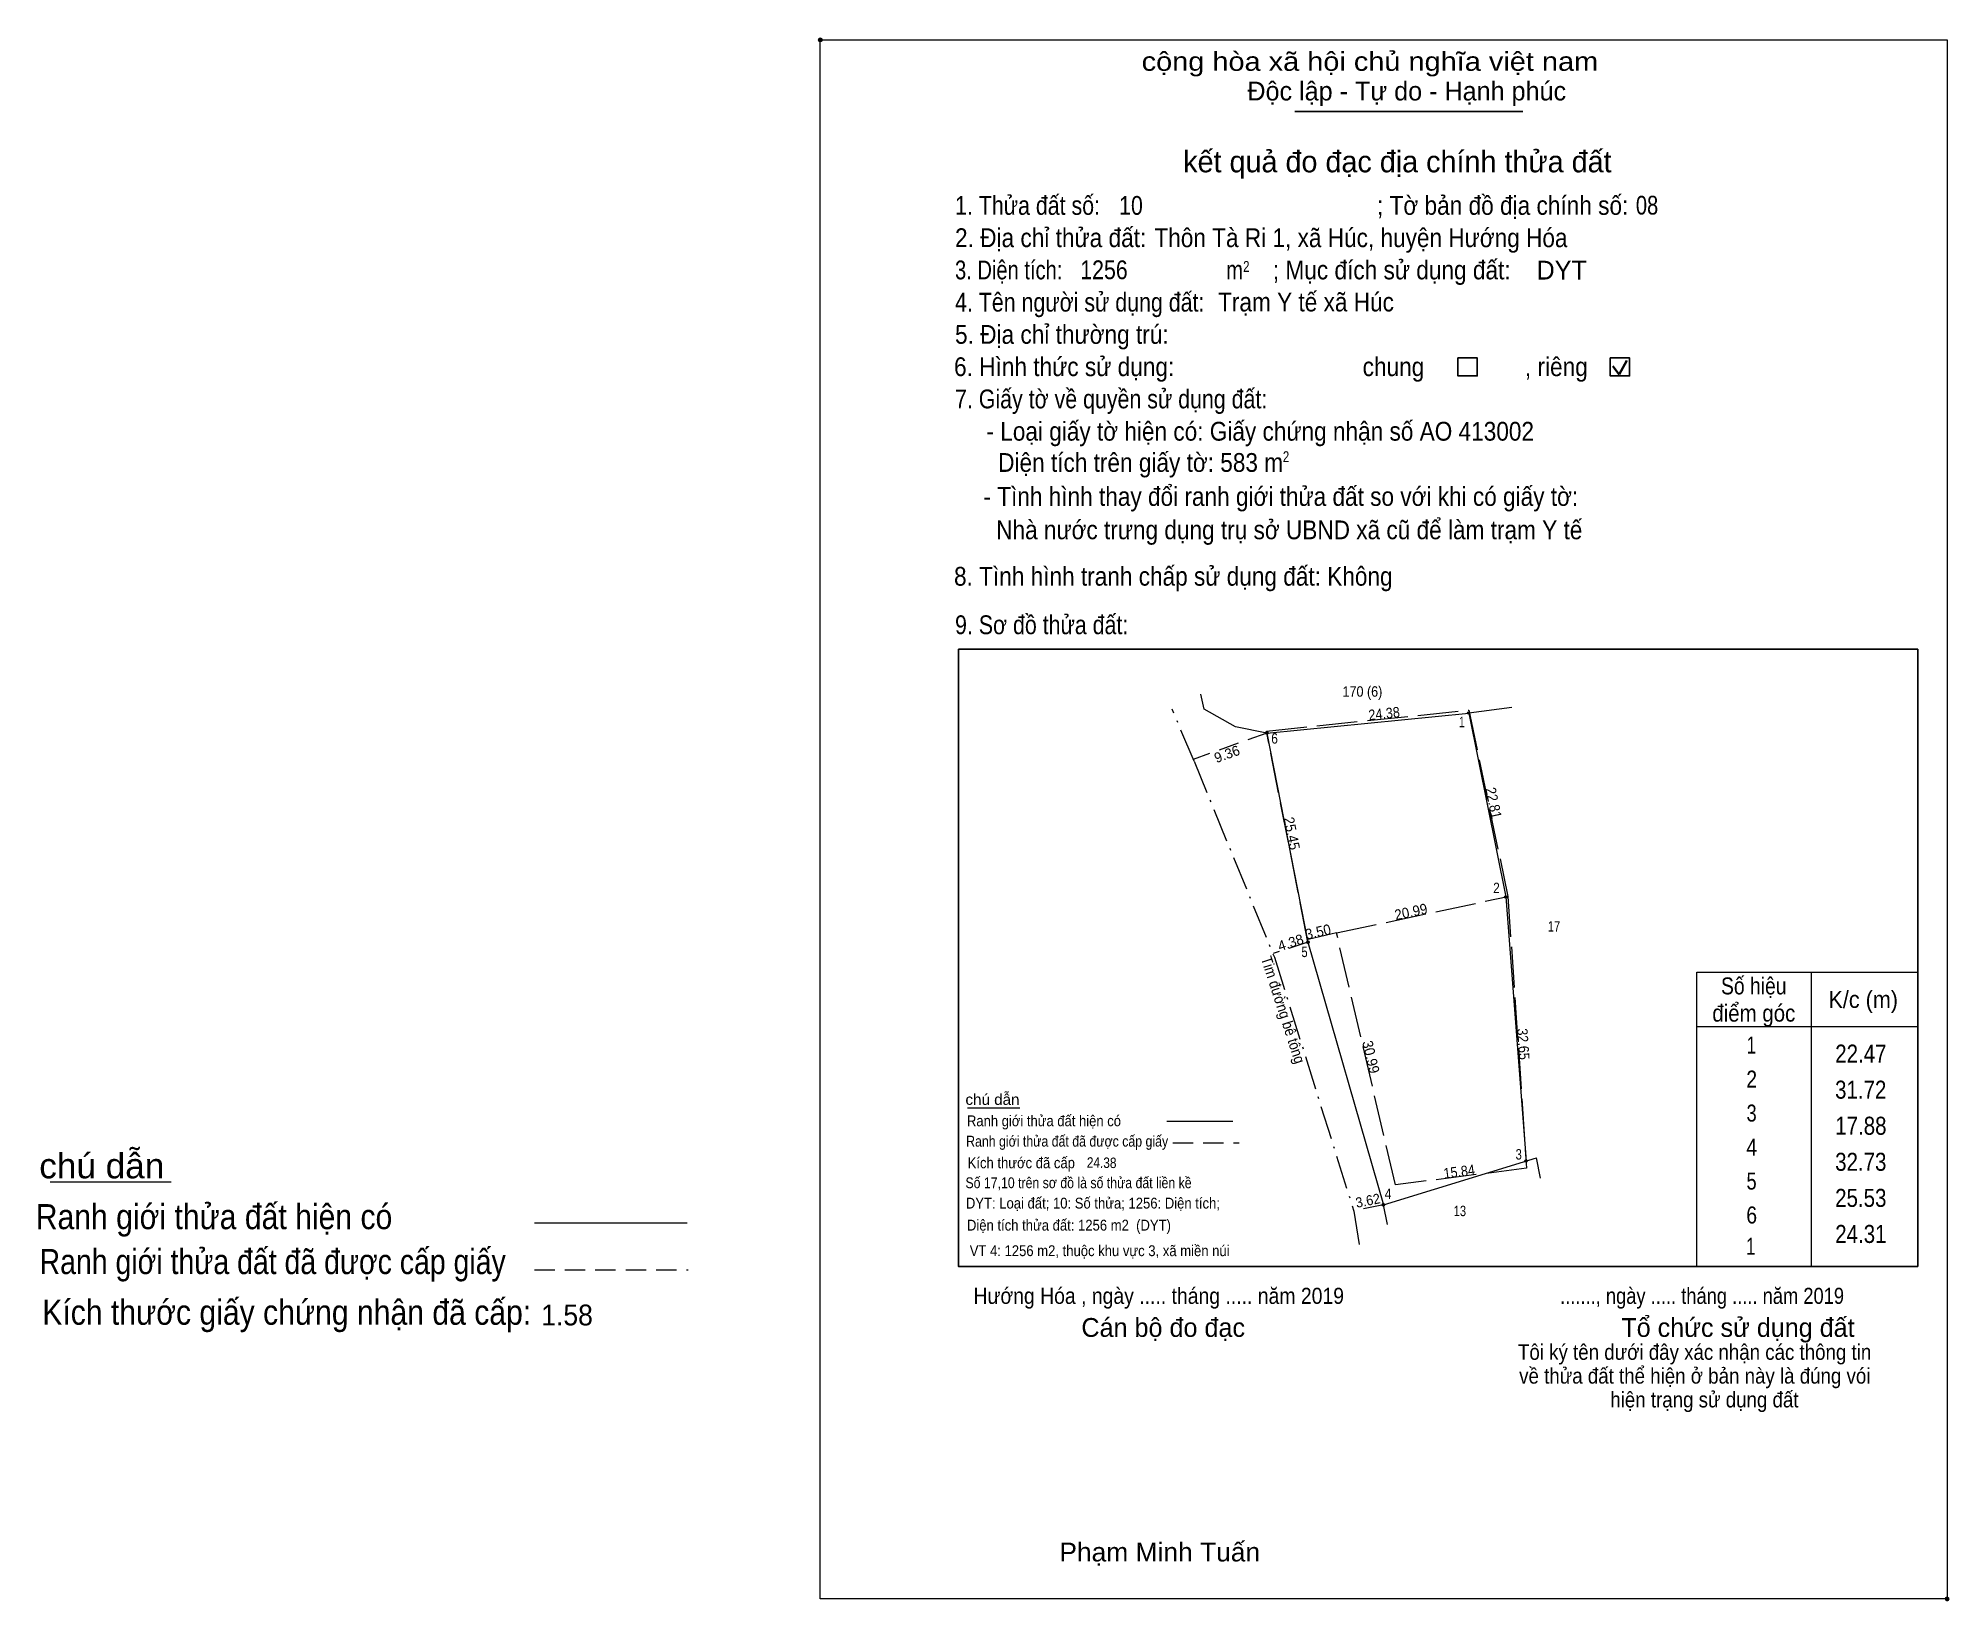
# Model space of a CAD drawing. Header units: metres. Extents: x 553130 to 553359, y 1835905 to 1836092.
import ezdxf
from ezdxf.enums import TextEntityAlignment as Align

# ---------------------------------------------------------------- set-up
doc = ezdxf.new("R2010")
doc.units = ezdxf.units.M
doc.header["$LTSCALE"] = 0.81
doc.header["$PDMODE"] = 32
doc.header["$PDSIZE"] = 0.405
for name, pattern in [('DOT_DASHED', [7.7, 5, -1.2, 0.3, -1.2]), ('LONG_DASHED', [7.5, 6, -1.5]), ('MEDIUM_DASHED', [4.5, 3, -1.5])]:
    doc.linetypes.add(name, pattern=pattern)
for name, color, linetype, lineweight in [('17', 7, 'Continuous', 13), ('2', 7, 'Continuous', 25), ('35', 7, 'LONG_DASHED', 13), ('55', 7, 'Continuous', 13), ('6', 7, 'Continuous', 13), ('63', 7, 'Continuous', 13)]:
    doc.layers.add(name, color=color, linetype=linetype, lineweight=lineweight)

msp = doc.modelspace()

# ---------------------------------------------------------------- hatches: boundary and pattern name
at = {"layer": '55'}
for points in [[(553301.33, 1836011.63, 1), (553301.03, 1836011.63, 1)], [(553277.14, 1836009.24, 1), (553276.84, 1836009.24, 1)], [(553305.77, 1835989.6, 1), (553305.47, 1835989.6, 1)], [(553282.07, 1835984.19, 1), (553281.77, 1835984.19, 1)], [(553308.2, 1835957.97, 1), (553307.9, 1835957.97, 1)], [(553291.1, 1835952.73, 1), (553290.8, 1835952.73, 1)]]:
    msp.add_hatch(color=256, dxfattribs=at).paths.add_polyline_path(points)

# ---------------------------------------------------------------- linework, layer by layer
at = {"layer": '17'}
msp.add_line((553131.22, 1835955.48), (553145.7, 1835955.48), dxfattribs=at)
at = {"layer": '2'}
for p, q in [((553280.36, 1836083.69), (553307.66, 1836083.69)), ((553240.05, 1836019.3), (553354.98, 1836019.3)), ((553354.98, 1836019.3), (553354.98, 1835945.32))]:
    msp.add_line(p, q, dxfattribs=at)
at = {"layer": '2', "lineweight": 35}
for p, q in [((553319.2, 1836052.17), (553320.14, 1836053.85)), ((553318.44, 1836053.17), (553319.2, 1836052.17))]:
    msp.add_line(p, q, dxfattribs=at)
at = {"layer": '2', "lineweight": 13}
msp.add_lwpolyline([(553223.49, 1836092.26), (553358.5, 1836092.26), (553358.5, 1835905.52), (553223.49, 1835905.52)], close=True, dxfattribs=at)
at = {"layer": '2'}
for points in [[(553299.89, 1836054.17), (553302.21, 1836054.17), (553302.21, 1836052.01), (553299.89, 1836052.01)], [(553318.13, 1836054.17), (553320.45, 1836054.17), (553320.45, 1836052.01), (553318.13, 1836052.01)]]:
    msp.add_lwpolyline(points, close=True, dxfattribs=at)
msp.add_lwpolyline([(553354.98, 1835945.32), (553240.05, 1835945.32), (553240.05, 1836019.3)], dxfattribs=at)
for p in [(553223.49, 1836092.26), (553358.5, 1835905.52)]:
    msp.add_point(p, dxfattribs=at)
at = {"layer": '35'}
msp.add_lwpolyline([(553281.92, 1835984.19), (553276.95, 1836009.48), (553301.2, 1836011.99), (553305.87, 1835989.67)], dxfattribs=at)
at = {"layer": '55', "linetype": 'DOT_DASHED'}
for p, q in [((553268.27, 1836005.86), (553265.66, 1836012.08)), ((553287.41, 1835951.97), (553288.2, 1835947.21))]:
    msp.add_line(p, q, dxfattribs=at)
at = {"layer": '55'}
for p, q in [((553276.99, 1836009.24), (553301.18, 1836011.63)), ((553276.99, 1836009.24), (553281.92, 1835984.19)), ((553305.62, 1835989.6), (553308.05, 1835957.97)), ((553281.92, 1835984.19), (553290.95, 1835952.73)), ((553241.14, 1835964.36), (553247.39, 1835964.36)), ((553265.02, 1835962.75), (553272.93, 1835962.75)), ((553290.95, 1835952.73), (553309.3, 1835958.35)), ((553309.8, 1835955.91), (553309.3, 1835958.35)), ((553291.46, 1835950.36), (553290.95, 1835952.73))]:
    msp.add_line(p, q, dxfattribs=at)
at = {"layer": '55', "linetype": 'MEDIUM_DASHED'}
for p, q in [((553276.99, 1836009.24), (553268.18, 1836006.08)), ((553281.92, 1835984.19), (553277.75, 1835982.84)), ((553265.72, 1835960.14), (553273.66, 1835960.14)), ((553290.95, 1835952.73), (553287.4, 1835952.04))]:
    msp.add_line(p, q, dxfattribs=at)
at = {"layer": '55', "linetype": 'LONG_DASHED'}
msp.add_line((553285.34, 1835985.29), (553281.93, 1835984.52), dxfattribs=at)
at = {"layer": '55'}
for points in [[(553276.99, 1836009.24), (553273.24, 1836009.98), (553269.47, 1836012.09), (553269.08, 1836013.91)], [(553306.36, 1836012.31), (553301.18, 1836011.63), (553305.62, 1835989.6)]]:
    msp.add_lwpolyline(points, dxfattribs=at)
at = {"layer": '55', "linetype": 'DOT_DASHED'}
msp.add_lwpolyline([(553268.27, 1836005.86), (553277.89, 1835982.38), (553287.41, 1835951.97)], dxfattribs=at)
at = {"layer": '55', "linetype": 'LONG_DASHED'}
msp.add_lwpolyline([(553285.34, 1835985.29), (553305.87, 1835989.67), (553308.12, 1835957.1), (553292.4, 1835955.12)], close=True, dxfattribs=at)
at = {"layer": '55'}
for centre in [(553301.18, 1836011.63), (553276.99, 1836009.24), (553305.62, 1835989.6), (553281.92, 1835984.19), (553308.05, 1835957.97), (553290.95, 1835952.73)]:
    msp.add_circle(centre, 0.15, dxfattribs=at)
at = {"layer": '6'}
msp.add_line((553189.26, 1835950.56), (553207.54, 1835950.56), dxfattribs=at)
at = {"layer": '6', "linetype": 'MEDIUM_DASHED'}
msp.add_line((553189.24, 1835944.93), (553207.64, 1835944.93), dxfattribs=at)
at = {"layer": '63'}
msp.add_line((553342.2, 1835980.59), (553342.2, 1835945.32), dxfattribs=at)
for points in [[(553328.51, 1835945.32), (553328.51, 1835980.59), (553354.98, 1835980.59)], [(553328.51, 1835974.07), (553342.2, 1835974.07), (553354.91, 1835974.07)]]:
    msp.add_lwpolyline(points, dxfattribs=at)

# ---------------------------------------------------------------- texts
at = {"layer": '2'}
for s, height, width, p in [('cộng hòa xã hội chủ nghĩa việt nam', 2.253, 1.15, (553261.99, 1836088.56)), ('1. Thửa đất số:', 2.253, 0.85, (553239.63, 1836071.31)), ('; Tờ bản đồ địa chính số:', 2.253, 0.9, (553290.19, 1836071.31)), ('10', 2.25, 0.85, (553259.29, 1836071.31)), ('08', 2.25, 0.8, (553321.21, 1836071.34)), ('2. Địa chỉ thửa đất:', 2.253, 0.9, (553239.63, 1836067.44)), ('Thôn Tà Ri 1, xã Húc, huyện Hướng Hóa', 2.25, 0.9, (553263.52, 1836067.44)), ('3. Diện tích:', 2.253, 0.8, (553239.63, 1836063.58)), ('1256', 2.25, 0.85, (553254.63, 1836063.6)), ('m', 2.253, 0.8, (553272.12, 1836063.58)), ('2', 1.288, 0.8, (553274.15, 1836064.48)), ('; Mục đích sử dụng đất:', 2.253, 0.9, (553277.71, 1836063.58)), ('4. Tên người sử dụng đất:', 2.253, 0.85, (553239.63, 1836059.72)), ('Trạm Y tế xã Húc', 2.25, 0.9, (553271.15, 1836059.74)), ('5. Địa chỉ thường trú:', 2.253, 0.9, (553239.63, 1836055.86)), ('6. Hình thức sử dụng:', 2.253, 0.9, (553239.51, 1836051.99)), ('chung                , riêng', 2.253, 0.9, (553288.47, 1836051.99)), ('7. Giấy tờ về quyền sử dụng đất:', 2.253, 0.85, (553239.63, 1836048.13)), ('     - Loại giấy tờ hiện có: Giấy chứng nhận số AO 413002', 2.25, 0.9, (553239.63, 1836044.26)), ('    Diện tích trên giấy tờ: 583 m', 2.25, 0.9, (553241.79, 1836040.52)), ('2', 1.288, 0.8, (553278.91, 1836041.7)), ('     - Tình hình thay đổi ranh giới thửa đất so với khi có giấy tờ: ', 2.25, 0.9, (553239.27, 1836036.45)), ('Nhà nước trưng dụng trụ sở UBND xã cũ để làm trạm Y tế', 2.25, 0.9, (553244.56, 1836032.45)), ('8. Tình hình tranh chấp sử dụng đất: Không', 2.25, 0.9, (553239.51, 1836026.89)), ('9. Sơ đồ thửa đất:', 2.253, 0.85, (553239.63, 1836021.08)), ('Hướng Hóa , ngày ..... tháng ..... năm 2019', 1.93, 0.9, (553241.84, 1835940.86)), ('......., ngày ..... tháng ..... năm 2019', 1.93, 0.85, (553312.13, 1835940.86)), ('Phạm Minh Tuấn', 2.25, 1.05, (553252.13, 1835910.01))]:
    msp.add_text(s, height=height, dxfattribs=dict(at, width=width)).set_placement(p)
for s, height, p in [('Độc lập - Tự do - Hạnh phúc', 2.253, (553274.66, 1836085.01)), ('DYT', 2.25, (553309.31, 1836063.56)), ('Cán bộ đo đạc', 2.254, (553254.77, 1835936.91)), ('Tổ chức sử dụng đất', 2.25, (553319.47, 1835936.91))]:
    msp.add_text(s, height=height, dxfattribs=at).set_placement(p)
for s, height, p in [('kết quả đo đạc địa chính thửa đất', 2.576, (553292.635, 1836076.4)), ('.', 0.644, (553358.4886, 1835905.18))]:
    msp.add_text(s, height=height, dxfattribs=at).set_placement(p, align=Align.CENTER)
for s, height, width, p in [('1.58', 2.5, 0.95, (553193.145, 1835938.28)), ('Tôi ký tên dưới đây xác nhận các thông tin', 1.862, 0.9, (553328.25, 1835934.16)), ('về thửa đất thể hiện ở bản này là đúng vói', 1.862, 0.9, (553328.27, 1835931.31)), ('hiện trạng sử dụng đất', 1.862, 0.9, (553329.42, 1835928.46))]:
    msp.add_text(s, height=height, dxfattribs=dict(at, width=width)).set_placement(p, align=Align.CENTER)
at = {"layer": '35'}
for s, rotation, width, p in [('24.38', 5.909, 0.9, (553291.1107, 1836010.9536)), ('22.81', 281.817, 0.9, (553303.5496, 1836000.728)), ('25.45', 281.118, 0.95, (553279.3762, 1835997.0955)), ('20.99', 12.043, 0.95, (553294.3896, 1835987.2174)), ('3.50', 12.724, 0.95, (553283.2673, 1835984.8204)), ('32.65', 273.952, 0.9, (553307.0986, 1835971.9381)), ('30.99', 283.171, 0.95, (553288.8564, 1835970.2924)), ('24.38', 359.145, 0.85, (553257.1907, 1835957.1528)), ('15.84', 7.179, 0.9, (553300.1169, 1835956.0889))]:
    msp.add_text(s, height=1.25, rotation=rotation, dxfattribs=dict(at, width=width)).set_placement(p, align=Align.CENTER)
at = {"layer": '55'}
for s, width, p in [('170 (6)', 0.9, (553288.445, 1836013.59)), ('17', 0.8, (553311.4, 1835985.45)), ('13', 0.8, (553300.12, 1835951.37))]:
    msp.add_text(s, height=1.25, dxfattribs=dict(at, width=width)).set_placement(p, align=Align.CENTER)
for s, height, width, p in [(' 1', 1.25, 0.75, (553300.7, 1836009.93)), (' 6', 1.25, 0.85, (553278.31, 1836007.97)), (' 2', 1.25, 0.85, (553304.9, 1835990.06)), (' 5', 1.25, 0.8, (553281.88, 1835982.4)), ('22.47', 2.16, 0.85, (553351.24, 1835969.76)), ('31.72', 2.16, 0.85, (553351.22, 1835965.44)), ('17.88', 2.16, 0.85, (553351.24, 1835961.12)), (' 3', 1.25, 0.8, (553307.54, 1835958.15)), ('32.73', 2.16, 0.85, (553351.23, 1835956.8)), (' 4', 1.25, 0.85, (553291.91, 1835953.42)), ('25.53', 2.16, 0.85, (553351.23, 1835952.48)), ('24.31', 2.16, 0.85, (553351.24, 1835948.16))]:
    msp.add_text(s, height=height, dxfattribs=dict(at, width=width)).set_placement(p, align=Align.RIGHT)
for s, rotation, p in [('9.36', 19.732, (553272.4174, 1836006.1563)), ('4.38', 17.939, (553280.0302, 1835983.5795))]:
    msp.add_text(s, height=1.2, rotation=rotation, dxfattribs=at).set_placement(p, align=Align.CENTER)
for s, height, rotation, width, p in [('Tim đường bê tông', 1.3, 287.973, 0.9, (553278.3266, 1835975.8806)), ('3.62', 1.2, 10.999, 0.95, (553289.2155, 1835952.649))]:
    msp.add_text(s, height=height, rotation=rotation, dxfattribs=dict(at, width=width)).set_placement(p, align=Align.CENTER)
for s, height, width, p in [('chú dẫn', 1.296, 1.05, (553240.88, 1835964.7)), ('Ranh giới thửa đất hiện có ', 1.296, 0.9, (553241.06, 1835962.14)), ('Ranh giới thửa đất đã được cấp giấy', 1.3, 0.85, (553240.96, 1835959.7)), ('Kích thước đã cấp', 1.3, 0.9, (553241.14, 1835957.11)), ('Số 17,10 trên sơ đồ là số thửa đất liền kề', 1.296, 0.85, (553240.88, 1835954.72)), ('DYT: Loại đất; 10: Số thửa; 1256: Diện tích;', 1.3, 0.9, (553240.93, 1835952.28)), ('Diện tích thửa đất: 1256 m2  (DYT)', 1.3, 0.9, (553241.06, 1835949.64))]:
    msp.add_text(s, height=height, dxfattribs=dict(at, width=width)).set_placement(p)
at = {"layer": '6'}
for s, height, width, p in [('chú dẫn', 3, 1.05, (553129.9, 1835955.9)), ('Ranh giới thửa đất hiện có ', 3, 0.9, (553129.48, 1835949.81)), ('VT 4: 1256 m2, thuộc khu vực 3, xã miền núi', 1.3, 0.9, (553241.39, 1835946.58)), ('Ranh giới thửa đất đã được cấp giấy', 3, 0.85, (553129.94, 1835944.43)), ('Kích thước giấy chứng nhận đã cấp:', 3, 0.9, (553130.26, 1835938.36))]:
    msp.add_text(s, height=height, dxfattribs=dict(at, width=width)).set_placement(p)
at = {"layer": '63'}
for s, width, p in [('Số hiệu', 0.85, (553335.335, 1835977.93)), ('K/c (m)', 0.95, (553348.45, 1835976.31)), ('điểm góc', 0.9, (553335.34, 1835974.67)), (' 1', 0.75, (553334.765, 1835970.85)), (' 2', 0.85, (553334.765, 1835966.77)), (' 3', 0.8, (553334.775, 1835962.7)), (' 4', 0.85, (553334.77, 1835958.63)), (' 5', 0.8, (553334.77, 1835954.55)), (' 6', 0.85, (553334.765, 1835950.49)), (' 1', 0.75, (553334.685, 1835946.75))]:
    msp.add_text(s, height=2.036, dxfattribs=dict(at, width=width)).set_placement(p, align=Align.CENTER)

doc.saveas('drawing.dxf')
